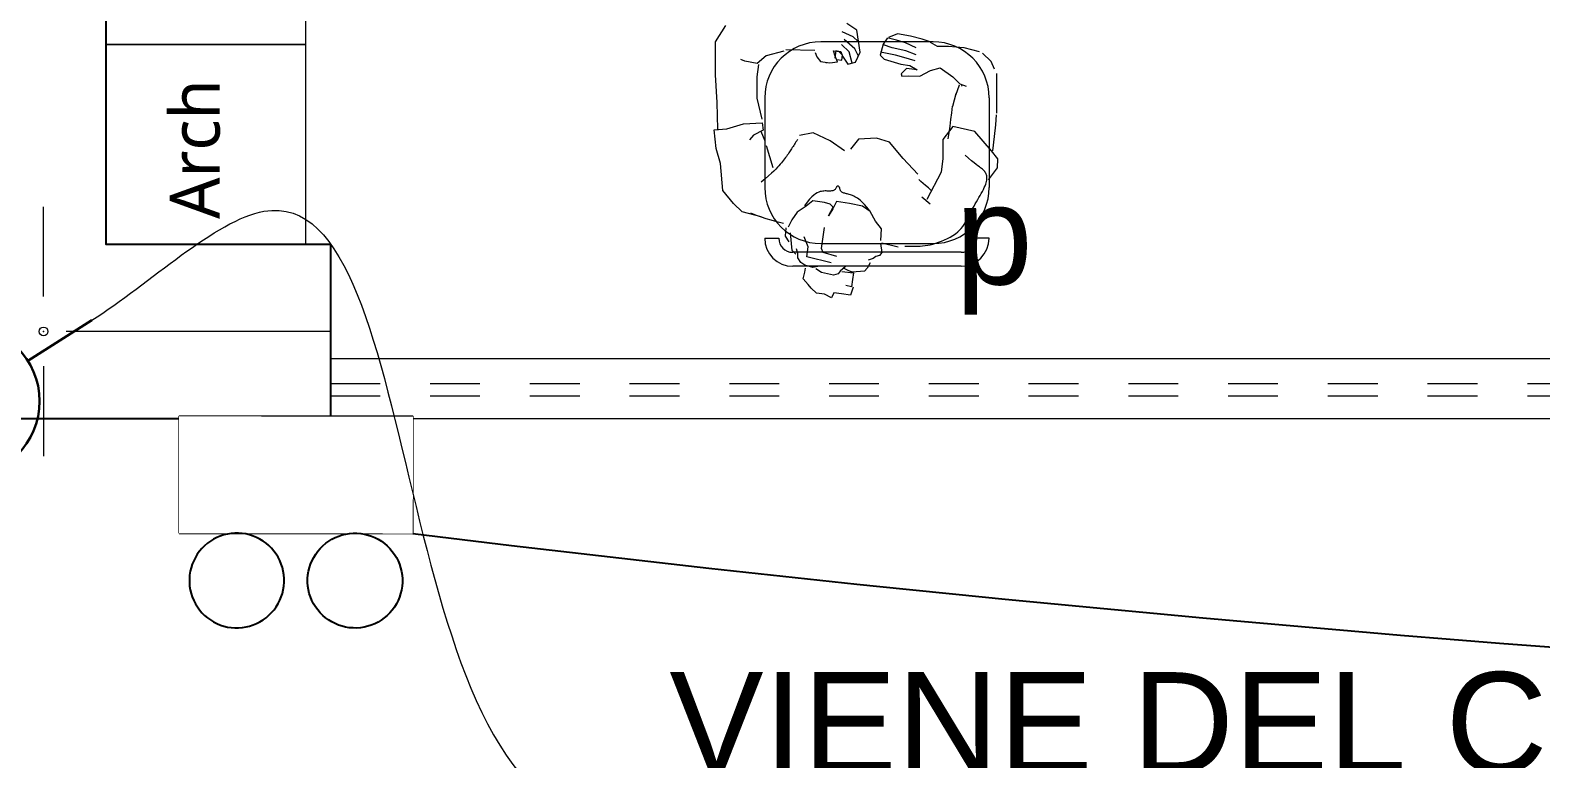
# Model space of a CAD drawing. Header units: metres. Extents: x -17 to 101, y 0 to 79.
# Drawn here: x 6.517 to 9.546, y 22.152 to 23.613 of the extents above; entities that cross this region are included whole.
import ezdxf
from ezdxf import colors
from ezdxf.entities.mleader import LeaderData, LeaderLine
from ezdxf.math import Vec2, Vec3

# ---------------------------------------------------------------- set-up
doc = ezdxf.new("R2010")
doc.units = ezdxf.units.M
doc.set_wipeout_variables(frame=1)
doc.linetypes.add('CONTINUA', pattern=[0])
doc.linetypes.add('DASHED2', pattern=[0.375, 0.25, -0.125])
for name, color, linetype, lineweight in [('ALUMBRADO', 1, 'Continuous', 30), ('Cotas varias El', 253, 'Continuous', 13), ('Emergencia', 20, 'Continuous', 25)]:
    doc.layers.add(name, color=color, linetype=linetype, lineweight=lineweight)
doc.layers.add('G-Anno-Nplt', color=140, linetype='Continuous', lineweight=18, plot=False)
doc.styles.add('Generales', font='trebuc.ttf', dxfattribs={"height": 0.1})
doc.styles.get("Standard").update_dxf_attribs({"font": 'arial.ttf'})
doc.styles.add('Textos pisos', font='arial.ttf', dxfattribs={"height": 0.1})

# ---------------------------------------------------------------- blocks, each defined once
blk = doc.blocks.new('Emergencia')
at = {"color": 1, "lineweight": 5}
blk.add_wipeout([(-0.0768, -0.4392), (-0.07, -0.435), (-0.0636, -0.4304), (-0.0575, -0.4252), (-0.0519, -0.4195), (-0.0467, -0.4135), (-0.0421, -0.407), (-0.0379, -0.4002), (-0.0343, -0.3931), (-0.0313, -0.3858), (-0.0288, -0.3782), (-0.027, -0.3704), (-0.0257, -0.3626), (-0.0251, -0.3546), (-0.0252, -0.3467), (-0.0258, -0.3387), (-0.027, -0.3309), (-0.0289, -0.3231), (-0.0314, -0.3156), (-0.0345, -0.3082), (-0.0381, -0.3011), (-0.0423, -0.2943), (-0.0469, -0.2879), (-0.0521, -0.2819), (-0.0578, -0.2762), (-0.0638, -0.2711), (-0.0703, -0.2664), (-0.0771, -0.2623), (-0.0842, -0.2587), (-0.0915, -0.2556), (-0.0991, -0.2532), (-0.1069, -0.2513), (-0.1147, -0.2501), (-0.1227, -0.2495), (-0.1306, -0.2495), (-0.1386, -0.2501), (-0.1464, -0.2514), (-0.1542, -0.2533), (-0.1617, -0.2557), (-0.1691, -0.2588), (-0.1762, -0.2624), (-0.183, -0.2666), (-0.1894, -0.2713), (-0.1954, -0.2765), (-0.2011, -0.2821), (-0.2062, -0.2882), (-0.2109, -0.2946), (-0.215, -0.3014), (-0.2186, -0.3085), (-0.2217, -0.3159), (-0.2241, -0.3235), (-0.226, -0.3312), (-0.2272, -0.3391), (-0.2278, -0.347), (-0.2278, -0.355), (-0.2272, -0.3629), (-0.2259, -0.3708), (-0.224, -0.3785), (-0.2215, -0.3861), (-0.2185, -0.3934), (-0.2149, -0.4005), (-0.2107, -0.4073), (-0.206, -0.4137), (-0.2008, -0.4198), (-0.1952, -0.4254), (-0.1891, -0.4306), (-0.1827, -0.4352), (-0.1759, -0.4394), (-0.1688, -0.443), (-0.1614, -0.446), (-0.1538, -0.4485), (-0.1461, -0.4503), (-0.1382, -0.4515), (-0.1303, -0.4522), (-0.1223, -0.4521), (-0.1144, -0.4515), (-0.1065, -0.4502), (-0.0988, -0.4484), (-0.0912, -0.4459), (-0.0839, -0.4428)], dxfattribs=at).dxf.layer = 'Emergencia'
at = {"layer": 'Emergencia', "color": 240, "true_color": 0xed1f24}
blk.add_lwpolyline([(-0.25, -0.25), (0.25, -0.25), (0.25, 0), (-0.25, 0)], close=True, dxfattribs=at)
at = {"color": 240, "lineweight": 5, "true_color": 0xed1f24}
blk.add_wipeout([(-0.25, -0.25), (0.25, -0.25), (0.25, 0), (-0.25, 0)], dxfattribs=at).dxf.layer = 'Emergencia'
at = {"layer": 'Emergencia', "color": 1}
blk.add_lwpolyline([(-0.0768, -0.4392), (-0.07, -0.435), (-0.0636, -0.4304), (-0.0575, -0.4252), (-0.0519, -0.4195), (-0.0467, -0.4135), (-0.0421, -0.407), (-0.0379, -0.4002), (-0.0343, -0.3931), (-0.0313, -0.3858), (-0.0288, -0.3782), (-0.027, -0.3704), (-0.0257, -0.3626), (-0.0251, -0.3546), (-0.0252, -0.3467), (-0.0258, -0.3387), (-0.027, -0.3309), (-0.0289, -0.3231), (-0.0314, -0.3156), (-0.0345, -0.3082), (-0.0381, -0.3011), (-0.0423, -0.2943), (-0.0469, -0.2879), (-0.0521, -0.2819), (-0.0578, -0.2762), (-0.0638, -0.2711), (-0.0703, -0.2664), (-0.0771, -0.2623), (-0.0842, -0.2587), (-0.0915, -0.2556), (-0.0991, -0.2532), (-0.1069, -0.2513), (-0.1147, -0.2501), (-0.1227, -0.2495), (-0.1306, -0.2495), (-0.1386, -0.2501), (-0.1464, -0.2514), (-0.1542, -0.2533), (-0.1617, -0.2557), (-0.1691, -0.2588), (-0.1762, -0.2624), (-0.183, -0.2666), (-0.1894, -0.2713), (-0.1954, -0.2765), (-0.2011, -0.2821), (-0.2062, -0.2882), (-0.2109, -0.2946), (-0.215, -0.3014), (-0.2186, -0.3085), (-0.2217, -0.3159), (-0.2241, -0.3235), (-0.226, -0.3312), (-0.2272, -0.3391), (-0.2278, -0.347), (-0.2278, -0.355), (-0.2272, -0.3629), (-0.2259, -0.3708), (-0.224, -0.3785), (-0.2215, -0.3861), (-0.2185, -0.3934), (-0.2149, -0.4005), (-0.2107, -0.4073), (-0.206, -0.4137), (-0.2008, -0.4198), (-0.1952, -0.4254), (-0.1891, -0.4306), (-0.1827, -0.4352), (-0.1759, -0.4394), (-0.1688, -0.443), (-0.1614, -0.446), (-0.1538, -0.4485), (-0.1461, -0.4503), (-0.1382, -0.4515), (-0.1303, -0.4522), (-0.1223, -0.4521), (-0.1144, -0.4515), (-0.1065, -0.4502), (-0.0988, -0.4484), (-0.0912, -0.4459), (-0.0839, -0.4428)], close=True, dxfattribs=at)
at = {"color": 1, "lineweight": 5}
blk.add_wipeout([(0.0768, -0.4392), (0.07, -0.435), (0.0636, -0.4304), (0.0575, -0.4252), (0.0519, -0.4195), (0.0467, -0.4135), (0.0421, -0.407), (0.0379, -0.4002), (0.0343, -0.3931), (0.0313, -0.3858), (0.0288, -0.3782), (0.027, -0.3704), (0.0257, -0.3626), (0.0251, -0.3546), (0.0252, -0.3467), (0.0258, -0.3387), (0.027, -0.3309), (0.0289, -0.3231), (0.0314, -0.3156), (0.0345, -0.3082), (0.0381, -0.3011), (0.0423, -0.2943), (0.0469, -0.2879), (0.0521, -0.2819), (0.0578, -0.2762), (0.0638, -0.2711), (0.0703, -0.2664), (0.0771, -0.2623), (0.0842, -0.2587), (0.0915, -0.2556), (0.0991, -0.2532), (0.1069, -0.2513), (0.1147, -0.2501), (0.1227, -0.2495), (0.1306, -0.2495), (0.1386, -0.2501), (0.1464, -0.2514), (0.1542, -0.2533), (0.1617, -0.2557), (0.1691, -0.2588), (0.1762, -0.2624), (0.183, -0.2666), (0.1894, -0.2713), (0.1954, -0.2765), (0.2011, -0.2821), (0.2062, -0.2882), (0.2109, -0.2946), (0.215, -0.3014), (0.2186, -0.3085), (0.2217, -0.3159), (0.2241, -0.3235), (0.226, -0.3312), (0.2272, -0.3391), (0.2278, -0.347), (0.2278, -0.355), (0.2272, -0.3629), (0.2259, -0.3708), (0.224, -0.3785), (0.2215, -0.3861), (0.2185, -0.3934), (0.2149, -0.4005), (0.2107, -0.4073), (0.206, -0.4137), (0.2008, -0.4198), (0.1952, -0.4254), (0.1891, -0.4306), (0.1827, -0.4352), (0.1759, -0.4394), (0.1688, -0.443), (0.1614, -0.446), (0.1538, -0.4485), (0.1461, -0.4503), (0.1382, -0.4515), (0.1303, -0.4522), (0.1223, -0.4521), (0.1144, -0.4515), (0.1065, -0.4502), (0.0988, -0.4484), (0.0912, -0.4459), (0.0839, -0.4428)], dxfattribs=at).dxf.layer = 'Emergencia'
at = {"layer": 'Emergencia', "color": 1}
blk.add_lwpolyline([(0.0768, -0.4392), (0.07, -0.435), (0.0636, -0.4304), (0.0575, -0.4252), (0.0519, -0.4195), (0.0467, -0.4135), (0.0421, -0.407), (0.0379, -0.4002), (0.0343, -0.3931), (0.0313, -0.3858), (0.0288, -0.3782), (0.027, -0.3704), (0.0257, -0.3626), (0.0251, -0.3546), (0.0252, -0.3467), (0.0258, -0.3387), (0.027, -0.3309), (0.0289, -0.3231), (0.0314, -0.3156), (0.0345, -0.3082), (0.0381, -0.3011), (0.0423, -0.2943), (0.0469, -0.2879), (0.0521, -0.2819), (0.0578, -0.2762), (0.0638, -0.2711), (0.0703, -0.2664), (0.0771, -0.2623), (0.0842, -0.2587), (0.0915, -0.2556), (0.0991, -0.2532), (0.1069, -0.2513), (0.1147, -0.2501), (0.1227, -0.2495), (0.1306, -0.2495), (0.1386, -0.2501), (0.1464, -0.2514), (0.1542, -0.2533), (0.1617, -0.2557), (0.1691, -0.2588), (0.1762, -0.2624), (0.183, -0.2666), (0.1894, -0.2713), (0.1954, -0.2765), (0.2011, -0.2821), (0.2062, -0.2882), (0.2109, -0.2946), (0.215, -0.3014), (0.2186, -0.3085), (0.2217, -0.3159), (0.2241, -0.3235), (0.226, -0.3312), (0.2272, -0.3391), (0.2278, -0.347), (0.2278, -0.355), (0.2272, -0.3629), (0.2259, -0.3708), (0.224, -0.3785), (0.2215, -0.3861), (0.2185, -0.3934), (0.2149, -0.4005), (0.2107, -0.4073), (0.206, -0.4137), (0.2008, -0.4198), (0.1952, -0.4254), (0.1891, -0.4306), (0.1827, -0.4352), (0.1759, -0.4394), (0.1688, -0.443), (0.1614, -0.446), (0.1538, -0.4485), (0.1461, -0.4503), (0.1382, -0.4515), (0.1303, -0.4522), (0.1223, -0.4521), (0.1144, -0.4515), (0.1065, -0.4502), (0.0988, -0.4484), (0.0912, -0.4459), (0.0839, -0.4428)], close=True, dxfattribs=at)
blk = doc.blocks.new('_DOTBLANK')
at = {"color": 0, "linetype": 'ByBlock'}
blk.add_line((-0.5, 0), (-1, 0), dxfattribs=at)
blk.add_circle((0, 0), 0.5, dxfattribs=at)

msp = doc.modelspace()

# ---------------------------------------------------------------- linework, layer by layer
at = {"layer": 'Cotas varias El'}
for p, q in [((8.1739, 23.6126, 0.0424), (8.1542, 23.6259, 0.0424)), ((7.891, 23.5893, 0.0424), (7.9114, 23.6222, 0.0424)), ((8.1667, 23.5992, 0.0424), (8.1449, 23.6096, 0.0424)), ((8.1771, 23.5902, 0.0424), (8.1667, 23.5992, 0.0424)), ((8.1808, 23.5689, 0.0424), (8.1739, 23.6126, 0.0424)), ((8.2357, 23.5974, 0.0424), (8.2269, 23.5846, 0.0424)), ((8.2538, 23.5927, 0.0424), (8.2374, 23.5971, 0.0424)), ((8.2555, 23.6054, 0.0424), (8.2375, 23.598, 0.0424)), ((8.2816, 23.6009, 0.0424), (8.2555, 23.6054, 0.0424)), ((8.3051, 23.5945, 0.0424), (8.2816, 23.6009, 0.0424)), ((8.3215, 23.5895, 0.0424), (8.3051, 23.5945, 0.0424)), ((7.8908, 23.5235, 0.0424), (7.891, 23.5893, 0.0424)), ((8.0275, 23.5708, 0.0424), (7.9923, 23.5614, 0.0424)), ((8.0315, 23.5739, 0.0424), (8.0901, 23.5729, 0.0424)), ((8.0908, 23.5682, 0.0424), (8.0939, 23.5593, 0.0424)), ((8.1277, 23.5717, 0.0424), (8.1423, 23.5698, 0.0424)), ((8.1305, 23.5608, 0.0424), (8.1277, 23.5717, 0.0424)), ((8.1319, 23.5712, 0.0424), (8.1299, 23.5564, 0.0424)), ((8.1381, 23.5703, 0.0424), (8.1319, 23.5712, 0.0424)), ((8.1457, 23.5629, 0.0424), (8.1381, 23.5703, 0.0424)), ((8.1423, 23.5698, 0.0424), (8.1454, 23.5607, 0.0424)), ((8.1587, 23.5697, 0.0424), (8.1433, 23.5842, 0.0424)), ((8.1701, 23.5757, 0.0424), (8.1486, 23.5941, 0.0424)), ((8.1646, 23.5466, 0.0424), (8.1587, 23.5697, 0.0424)), ((8.1766, 23.5623, 0.0424), (8.1701, 23.5757, 0.0424)), ((8.1715, 23.5488, 0.0424), (8.1808, 23.5689, 0.0424)), ((8.2269, 23.5846, 0.0424), (8.2209, 23.5627, 0.0424)), ((8.2515, 23.5626, 0.0424), (8.2217, 23.5686, 0.0424)), ((8.2447, 23.5771, 0.0424), (8.2277, 23.5836, 0.0424)), ((8.2727, 23.5714, 0.0424), (8.2447, 23.5771, 0.0424)), ((8.2718, 23.5874, 0.0424), (8.2538, 23.5927, 0.0424)), ((8.2932, 23.5775, 0.0424), (8.2718, 23.5874, 0.0424)), ((8.2931, 23.5636, 0.0424), (8.2727, 23.5714, 0.0424)), ((8.3214, 23.5885, 0.0424), (8.3351, 23.5807, 0.0424)), ((8.3351, 23.5807, 0.0424), (8.3578, 23.5807, 0.0424)), ((8.3578, 23.5807, 0.0424), (8.389, 23.5784, 0.0424)), ((8.389, 23.5784, 0.0424), (8.4193, 23.5702, 0.0424)), ((8.4433, 23.5497, 0.0424), (8.426, 23.5665, 0.0424)), ((7.9499, 23.551, 0.0424), (7.9413, 23.554, 0.0424)), ((7.9741, 23.546, 0.0424), (7.9499, 23.551, 0.0424)), ((7.9773, 23.5438, 0.0424), (7.974, 23.5192, 0.0424)), ((7.9923, 23.5614, 0.0424), (7.9741, 23.546, 0.0424)), ((8.0939, 23.5593, 0.0424), (8.1012, 23.5497, 0.0424)), ((8.1012, 23.5497, 0.0424), (8.12, 23.5472, 0.0424)), ((8.12, 23.5472, 0.0424), (8.1352, 23.5493, 0.0424)), ((8.1352, 23.5493, 0.0424), (8.1305, 23.5608, 0.0424)), ((8.1338, 23.5539, 0.0424), (8.1442, 23.5525, 0.0424)), ((8.1442, 23.5525, 0.0424), (8.1457, 23.5629, 0.0424)), ((8.1454, 23.5607, 0.0424), (8.156, 23.5445, 0.0424)), ((8.156, 23.5445, 0.0424), (8.1715, 23.5488, 0.0424)), ((8.2209, 23.5627, 0.0424), (8.229, 23.5546, 0.0424)), ((8.229, 23.5546, 0.0424), (8.2621, 23.5444, 0.0424)), ((8.2687, 23.5581, 0.0424), (8.2515, 23.5626, 0.0424)), ((8.2621, 23.5444, 0.0424), (8.2805, 23.5419, 0.0424)), ((8.2736, 23.5359, 0.0424), (8.2634, 23.5253, 0.0424)), ((8.2914, 23.5512, 0.0424), (8.2687, 23.5581, 0.0424)), ((8.2843, 23.5344, 0.0424), (8.2736, 23.5359, 0.0424)), ((8.2805, 23.5419, 0.0424), (8.295, 23.533, 0.0424)), ((8.295, 23.533, 0.0424), (8.2843, 23.5344, 0.0424)), ((8.3216, 23.5322, 0.0424), (8.341, 23.5375, 0.0424)), ((8.341, 23.5375, 0.0424), (8.3669, 23.5191, 0.0424)), ((8.4505, 23.5346, 0.0424), (8.4433, 23.5497, 0.0424)), ((7.894, 23.4678, 0.0424), (7.8908, 23.5235, 0.0424)), ((7.974, 23.5192, 0.0424), (7.9737, 23.4766, 0.0424)), ((8.2634, 23.5253, 0.0424), (8.2645, 23.5204, 0.0424)), ((8.2645, 23.5204, 0.0424), (8.2777, 23.5214, 0.0424)), ((8.2777, 23.5214, 0.0424), (8.3003, 23.5203, 0.0424)), ((8.3003, 23.5203, 0.0424), (8.3216, 23.5322, 0.0424)), ((8.3669, 23.5191, 0.0424), (8.3808, 23.5055, 0.0424)), ((8.3808, 23.5055, 0.0424), (8.3932, 23.5007, 0.0424)), ((8.3848, 23.5007, 0.0424), (8.3853, 23.5037, 0.0424)), ((8.4546, 23.4746, 0.0424), (8.4546, 23.5257, 0.0424)), ((7.9737, 23.4766, 0.0424), (7.9839, 23.4342, 0.0424)), ((8.3727, 23.4849, 0.0424), (8.3659, 23.4597, 0.0424)), ((8.3795, 23.5025, 0.0424), (8.3719, 23.482, 0.0424)), ((8.455, 23.4467, 0.0424), (8.4546, 23.4746, 0.0424)), ((7.8955, 23.4141, 0.0424), (7.894, 23.4678, 0.0424)), ((8.3638, 23.447, 0.0424), (8.3623, 23.4335, 0.0424)), ((8.3651, 23.4605, 0.0424), (8.3638, 23.447, 0.0424)), ((7.8883, 23.4133, 0.0424), (7.9136, 23.4152, 0.0424)), ((7.8922, 23.3754, 0.0424), (7.8883, 23.4133, 0.0424)), ((7.9136, 23.4152, 0.0424), (7.9471, 23.4249, 0.0424)), ((7.9471, 23.4249, 0.0424), (7.9846, 23.427, 0.0424)), ((7.9846, 23.427, 0.0424), (7.9862, 23.4124, 0.0424)), ((8.367, 23.4195, 0.0424), (8.3466, 23.3934, 0.0424)), ((8.3606, 23.4201, 0.0424), (8.3587, 23.4071, 0.0424)), ((8.3623, 23.4335, 0.0424), (8.3606, 23.4201, 0.0424)), ((8.4106, 23.4097, 0.0424), (8.367, 23.4195, 0.0424)), ((8.4521, 23.4233, 0.0424), (8.4496, 23.3997, 0.0424)), ((8.4535, 23.4428, 0.0424), (8.4521, 23.4233, 0.0424)), ((7.9672, 23.4025, 0.0424), (7.9587, 23.393, 0.0424)), ((7.9862, 23.4124, 0.0424), (7.9672, 23.4025, 0.0424)), ((7.9904, 23.3905, 0.0424), (7.9822, 23.4095, 0.0424)), ((8.0492, 23.384, 0.0424), (8.0477, 23.3817, 0.0424)), ((8.0507, 23.3863, 0.0424), (8.0492, 23.384, 0.0424)), ((8.0522, 23.3887, 0.0424), (8.0507, 23.3863, 0.0424)), ((8.0538, 23.3911, 0.0424), (8.0522, 23.3887, 0.0424)), ((8.0554, 23.3934, 0.0424), (8.0538, 23.3911, 0.0424)), ((8.0869, 23.4068, 0.0424), (8.0592, 23.4015, 0.0424)), ((8.1208, 23.3909, 0.0424), (8.0869, 23.4068, 0.0424)), ((8.1496, 23.3712, 0.0424), (8.1208, 23.3909, 0.0424)), ((8.1776, 23.3944, 0.0424), (8.1613, 23.3741, 0.0424)), ((8.2138, 23.3963, 0.0424), (8.1776, 23.3944, 0.0424)), ((8.2397, 23.3882, 0.0424), (8.2138, 23.3963, 0.0424)), ((8.2668, 23.3553, 0.0424), (8.2397, 23.3882, 0.0424)), ((8.3466, 23.3934, 0.0424), (8.3468, 23.3553, 0.0424)), ((8.3587, 23.4071, 0.0424), (8.3564, 23.3948, 0.0424)), ((8.4444, 23.3709, 0.0424), (8.4106, 23.4097, 0.0424)), ((8.4496, 23.3997, 0.0424), (8.446, 23.3712, 0.0424)), ((7.9005, 23.3458, 0.0424), (7.8922, 23.3754, 0.0424)), ((7.9921, 23.3819, 0.0424), (8.0056, 23.3378, 0.0424)), ((8.0274, 23.3523, 0.0424), (8.0253, 23.3496, 0.0424)), ((8.0294, 23.3549, 0.0424), (8.0274, 23.3523, 0.0424)), ((8.0312, 23.3574, 0.0424), (8.0294, 23.3549, 0.0424)), ((8.033, 23.3598, 0.0424), (8.0312, 23.3574, 0.0424)), ((8.0347, 23.3622, 0.0424), (8.033, 23.3598, 0.0424)), ((8.0363, 23.3645, 0.0424), (8.0347, 23.3622, 0.0424)), ((8.0378, 23.3667, 0.0424), (8.0363, 23.3645, 0.0424)), ((8.0392, 23.3688, 0.0424), (8.0378, 23.3667, 0.0424)), ((8.0407, 23.3709, 0.0424), (8.0392, 23.3688, 0.0424)), ((8.0421, 23.373, 0.0424), (8.0407, 23.3709, 0.0424)), ((8.0434, 23.3751, 0.0424), (8.0421, 23.373, 0.0424)), ((8.0448, 23.3773, 0.0424), (8.0434, 23.3751, 0.0424)), ((8.0462, 23.3794, 0.0424), (8.0448, 23.3773, 0.0424)), ((8.0477, 23.3817, 0.0424), (8.0462, 23.3794, 0.0424)), ((8.2964, 23.3242, 0.0424), (8.2668, 23.3553, 0.0424)), ((8.3468, 23.3553, 0.0424), (8.3431, 23.3283, 0.0424)), ((8.3983, 23.3561, 0.0424), (8.3911, 23.3623, 0.0424)), ((8.4044, 23.3509, 0.0424), (8.3983, 23.3561, 0.0424)), ((8.4568, 23.3548, 0.0424), (8.4444, 23.3709, 0.0424)), ((8.4559, 23.3366, 0.0424), (8.4568, 23.3548, 0.0424)), ((7.9056, 23.2916, 0.0424), (7.9005, 23.3458, 0.0424)), ((8.003, 23.326, 0.0424), (7.9972, 23.3209, 0.0424)), ((8.0078, 23.3304, 0.0424), (8.003, 23.326, 0.0424)), ((8.0118, 23.3344, 0.0424), (8.0078, 23.3304, 0.0424)), ((8.0152, 23.3379, 0.0424), (8.0118, 23.3344, 0.0424)), ((8.0181, 23.341, 0.0424), (8.0152, 23.3379, 0.0424)), ((8.0207, 23.344, 0.0424), (8.0181, 23.341, 0.0424)), ((8.023, 23.3469, 0.0424), (8.0207, 23.344, 0.0424)), ((8.0253, 23.3496, 0.0424), (8.023, 23.3469, 0.0424)), ((8.3431, 23.3283, 0.0424), (8.3145, 23.273, 0.0424)), ((8.4095, 23.3468, 0.0424), (8.4044, 23.3509, 0.0424)), ((8.4137, 23.3435, 0.0424), (8.4095, 23.3468, 0.0424)), ((8.4171, 23.3409, 0.0424), (8.4137, 23.3435, 0.0424)), ((8.42, 23.3388, 0.0424), (8.4171, 23.3409, 0.0424)), ((8.4224, 23.3371, 0.0424), (8.42, 23.3388, 0.0424)), ((8.4244, 23.3355, 0.0424), (8.4224, 23.3371, 0.0424)), ((8.4263, 23.3339, 0.0424), (8.4244, 23.3355, 0.0424)), ((8.4279, 23.3324, 0.0424), (8.4263, 23.3339, 0.0424)), ((8.4294, 23.3308, 0.0424), (8.4279, 23.3324, 0.0424)), ((8.4307, 23.3293, 0.0424), (8.4294, 23.3308, 0.0424)), ((8.4318, 23.3277, 0.0424), (8.4307, 23.3293, 0.0424)), ((8.4327, 23.3261, 0.0424), (8.4318, 23.3277, 0.0424)), ((8.4335, 23.3244, 0.0424), (8.4327, 23.3261, 0.0424)), ((8.4342, 23.3226, 0.0424), (8.4335, 23.3244, 0.0424)), ((8.4346, 23.3208, 0.0424), (8.4342, 23.3226, 0.0424)), ((8.438, 23.3126, 0.0424), (8.4559, 23.3366, 0.0424)), ((7.9271, 23.2655, 0.0424), (7.9056, 23.2916, 0.0424)), ((7.9903, 23.315, 0.0424), (7.9821, 23.3082, 0.0424)), ((7.9972, 23.3209, 0.0424), (7.9903, 23.315, 0.0424)), ((8.1286, 23.2921, 0.0424), (8.1274, 23.2915, 0.0424)), ((8.1296, 23.2929, 0.0424), (8.1286, 23.2921, 0.0424)), ((8.1305, 23.2937, 0.0424), (8.1296, 23.2929, 0.0424)), ((8.1313, 23.2947, 0.0424), (8.1305, 23.2937, 0.0424)), ((8.1319, 23.2958, 0.0424), (8.1313, 23.2947, 0.0424)), ((8.1326, 23.2968, 0.0424), (8.1319, 23.2958, 0.0424)), ((8.1331, 23.2978, 0.0424), (8.1326, 23.2968, 0.0424)), ((8.1337, 23.2987, 0.0424), (8.1331, 23.2978, 0.0424)), ((8.1342, 23.2994, 0.0424), (8.1337, 23.2987, 0.0424)), ((8.1348, 23.3, 0.0424), (8.1342, 23.2994, 0.0424)), ((8.1354, 23.3003, 0.0424), (8.1348, 23.3, 0.0424)), ((8.136, 23.3004, 0.0424), (8.1354, 23.3003, 0.0424)), ((8.1367, 23.3003, 0.0424), (8.136, 23.3004, 0.0424)), ((8.1373, 23.3, 0.0424), (8.1367, 23.3003, 0.0424)), ((8.1379, 23.2996, 0.0424), (8.1373, 23.3, 0.0424)), ((8.1385, 23.299, 0.0424), (8.1379, 23.2996, 0.0424)), ((8.139, 23.2982, 0.0424), (8.1385, 23.299, 0.0424)), ((8.1395, 23.2974, 0.0424), (8.139, 23.2982, 0.0424)), ((8.1398, 23.2965, 0.0424), (8.1395, 23.2974, 0.0424)), ((8.1401, 23.2954, 0.0424), (8.1398, 23.2965, 0.0424)), ((8.1404, 23.2944, 0.0424), (8.1401, 23.2954, 0.0424)), ((8.1407, 23.2933, 0.0424), (8.1404, 23.2944, 0.0424)), ((8.141, 23.2923, 0.0424), (8.1407, 23.2933, 0.0424)), ((8.1414, 23.2913, 0.0424), (8.141, 23.2923, 0.0424)), ((8.3028, 23.3095, 0.0424), (8.2988, 23.3132, 0.0424)), ((8.3073, 23.3056, 0.0424), (8.3028, 23.3095, 0.0424)), ((8.3122, 23.3013, 0.0424), (8.3073, 23.3056, 0.0424)), ((8.3176, 23.2966, 0.0424), (8.3122, 23.3013, 0.0424)), ((8.3235, 23.2915, 0.0424), (8.3176, 23.2966, 0.0424)), ((8.4259, 23.2896, 0.0424), (8.4279, 23.2935, 0.0424)), ((8.4279, 23.2935, 0.0424), (8.4297, 23.2971, 0.0424)), ((8.4297, 23.2971, 0.0424), (8.4313, 23.3006, 0.0424)), ((8.4313, 23.3006, 0.0424), (8.4326, 23.3038, 0.0424)), ((8.4326, 23.3038, 0.0424), (8.4336, 23.3068, 0.0424)), ((8.4336, 23.3068, 0.0424), (8.4343, 23.3096, 0.0424)), ((8.4343, 23.3096, 0.0424), (8.4348, 23.3122, 0.0424)), ((8.435, 23.3188, 0.0424), (8.4346, 23.3208, 0.0424)), ((8.4348, 23.3122, 0.0424), (8.4351, 23.3146, 0.0424)), ((8.4351, 23.3168, 0.0424), (8.435, 23.3188, 0.0424)), ((8.4351, 23.3146, 0.0424), (8.4351, 23.3168, 0.0424)), ((7.9444, 23.2489, 0.0424), (7.9271, 23.2655, 0.0424)), ((8.0748, 23.2681, 0.0424), (8.0695, 23.2608, 0.0424)), ((8.0859, 23.2704, 0.0424), (8.0728, 23.2603, 0.0424)), ((8.0795, 23.274, 0.0424), (8.0748, 23.2681, 0.0424)), ((8.0839, 23.2787, 0.0424), (8.0795, 23.274, 0.0424)), ((8.0879, 23.2823, 0.0424), (8.0839, 23.2787, 0.0424)), ((8.1093, 23.2673, 0.0424), (8.0859, 23.2704, 0.0424)), ((8.0915, 23.285, 0.0424), (8.0879, 23.2823, 0.0424)), ((8.0948, 23.2869, 0.0424), (8.0915, 23.285, 0.0424)), ((8.0979, 23.2882, 0.0424), (8.0948, 23.2869, 0.0424)), ((8.1007, 23.2891, 0.0424), (8.0979, 23.2882, 0.0424)), ((8.1034, 23.2897, 0.0424), (8.1007, 23.2891, 0.0424)), ((8.1059, 23.2901, 0.0424), (8.1034, 23.2897, 0.0424)), ((8.1082, 23.2903, 0.0424), (8.1059, 23.2901, 0.0424)), ((8.1105, 23.2904, 0.0424), (8.1082, 23.2903, 0.0424)), ((8.1206, 23.264, 0.0424), (8.1093, 23.2673, 0.0424)), ((8.1126, 23.2904, 0.0424), (8.1105, 23.2904, 0.0424)), ((8.1146, 23.2903, 0.0424), (8.1126, 23.2904, 0.0424)), ((8.1165, 23.2903, 0.0424), (8.1146, 23.2903, 0.0424)), ((8.1183, 23.2902, 0.0424), (8.1165, 23.2903, 0.0424)), ((8.12, 23.2902, 0.0424), (8.1183, 23.2902, 0.0424)), ((8.1217, 23.2903, 0.0424), (8.12, 23.2902, 0.0424)), ((8.1265, 23.2581, 0.0424), (8.1206, 23.264, 0.0424)), ((8.1233, 23.2904, 0.0424), (8.1217, 23.2903, 0.0424)), ((8.1248, 23.2907, 0.0424), (8.1233, 23.2904, 0.0424)), ((8.1262, 23.291, 0.0424), (8.1248, 23.2907, 0.0424)), ((8.1331, 23.269, 0.0424), (8.1261, 23.2548, 0.0424)), ((8.1274, 23.2915, 0.0424), (8.1262, 23.291, 0.0424)), ((8.1595, 23.2655, 0.0424), (8.1331, 23.269, 0.0424)), ((8.1419, 23.2903, 0.0424), (8.1414, 23.2913, 0.0424)), ((8.1426, 23.2894, 0.0424), (8.1419, 23.2903, 0.0424)), ((8.1434, 23.2886, 0.0424), (8.1426, 23.2894, 0.0424)), ((8.1444, 23.2879, 0.0424), (8.1434, 23.2886, 0.0424)), ((8.1455, 23.2873, 0.0424), (8.1444, 23.2879, 0.0424)), ((8.1468, 23.2868, 0.0424), (8.1455, 23.2873, 0.0424)), ((8.1482, 23.2863, 0.0424), (8.1468, 23.2868, 0.0424)), ((8.1498, 23.2858, 0.0424), (8.1482, 23.2863, 0.0424)), ((8.1514, 23.2853, 0.0424), (8.1498, 23.2858, 0.0424)), ((8.1532, 23.2849, 0.0424), (8.1514, 23.2853, 0.0424)), ((8.1551, 23.2844, 0.0424), (8.1532, 23.2849, 0.0424)), ((8.1571, 23.2839, 0.0424), (8.1551, 23.2844, 0.0424)), ((8.1591, 23.2833, 0.0424), (8.1571, 23.2839, 0.0424)), ((8.1613, 23.2827, 0.0424), (8.1591, 23.2833, 0.0424)), ((8.1857, 23.2602, 0.0424), (8.1595, 23.2655, 0.0424)), ((8.1635, 23.2819, 0.0424), (8.1613, 23.2827, 0.0424)), ((8.1658, 23.2811, 0.0424), (8.1635, 23.2819, 0.0424)), ((8.1681, 23.2801, 0.0424), (8.1658, 23.2811, 0.0424)), ((8.1705, 23.2789, 0.0424), (8.1681, 23.2801, 0.0424)), ((8.1729, 23.2776, 0.0424), (8.1705, 23.2789, 0.0424)), ((8.1755, 23.2759, 0.0424), (8.1729, 23.2776, 0.0424)), ((8.1784, 23.2738, 0.0424), (8.1755, 23.2759, 0.0424)), ((8.1815, 23.2711, 0.0424), (8.1784, 23.2738, 0.0424)), ((8.1852, 23.2677, 0.0424), (8.1815, 23.2711, 0.0424)), ((8.1893, 23.2633, 0.0424), (8.1852, 23.2677, 0.0424)), ((8.1941, 23.258, 0.0424), (8.1893, 23.2633, 0.0424)), ((8.321, 23.2643, 0.0424), (8.3048, 23.2782, 0.0424)), ((8.4093, 23.2602, 0.0424), (8.4117, 23.2645, 0.0424)), ((8.4117, 23.2645, 0.0424), (8.4142, 23.2688, 0.0424)), ((8.4142, 23.2688, 0.0424), (8.4167, 23.2731, 0.0424)), ((8.4167, 23.2731, 0.0424), (8.4191, 23.2774, 0.0424)), ((8.4191, 23.2774, 0.0424), (8.4215, 23.2816, 0.0424)), ((8.4215, 23.2816, 0.0424), (8.4238, 23.2856, 0.0424)), ((8.4238, 23.2856, 0.0424), (8.4259, 23.2896, 0.0424)), ((7.9823, 23.2384, 0.0424), (7.9444, 23.2489, 0.0424)), ((7.968, 23.2434, 0.0424), (7.9614, 23.2462, 0.0424)), ((7.9752, 23.2406, 0.0424), (7.968, 23.2434, 0.0424)), ((7.9832, 23.2377, 0.0424), (7.9752, 23.2406, 0.0424)), ((7.9921, 23.2348, 0.0424), (7.9832, 23.2377, 0.0424)), ((8.0023, 23.2318, 0.0424), (7.9921, 23.2348, 0.0424)), ((8.0138, 23.2286, 0.0424), (8.0023, 23.2318, 0.0424)), ((8.0437, 23.2323, 0.0424), (8.0367, 23.218, 0.0424)), ((8.0543, 23.2478, 0.0424), (8.0437, 23.2323, 0.0424)), ((8.0728, 23.2603, 0.0424), (8.0543, 23.2478, 0.0424)), ((8.1175, 23.2409, 0.0424), (8.1265, 23.2581, 0.0424)), ((8.1261, 23.2548, 0.0424), (8.1175, 23.2409, 0.0424)), ((8.2011, 23.2496, 0.0424), (8.1857, 23.2602, 0.0424)), ((8.1997, 23.2515, 0.0424), (8.1941, 23.258, 0.0424)), ((8.2119, 23.2297, 0.0424), (8.2011, 23.2496, 0.0424)), ((8.3935, 23.2308, 0.0424), (8.3956, 23.2348, 0.0424)), ((8.3956, 23.2348, 0.0424), (8.3976, 23.2389, 0.0424)), ((8.3976, 23.2389, 0.0424), (8.3998, 23.2431, 0.0424)), ((8.3998, 23.2431, 0.0424), (8.4021, 23.2473, 0.0424)), ((8.4021, 23.2473, 0.0424), (8.4044, 23.2516, 0.0424)), ((8.4044, 23.2516, 0.0424), (8.4068, 23.2559, 0.0424)), ((8.4068, 23.2559, 0.0424), (8.4093, 23.2602, 0.0424)), ((8.0271, 23.2251, 0.0424), (8.0138, 23.2286, 0.0424)), ((8.0313, 23.1998, 0.0424), (8.0328, 23.2168, 0.0424)), ((8.0446, 23.171, 0.0424), (8.0411, 23.2068, 0.0424)), ((8.1035, 23.175, 0.0424), (8.1092, 23.217, 0.0424)), ((8.2235, 23.2146, 0.0424), (8.2119, 23.2297, 0.0424)), ((8.222, 23.1911, 0.0424), (8.2235, 23.2146, 0.0424)), ((8.3616, 23.1981, 0.0424), (8.3669, 23.2013, 0.0424)), ((8.3669, 23.2013, 0.0424), (8.3719, 23.2047, 0.0424)), ((8.3719, 23.2047, 0.0424), (8.3764, 23.2082, 0.0424)), ((8.3764, 23.2082, 0.0424), (8.3803, 23.2117, 0.0424)), ((8.3803, 23.2117, 0.0424), (8.3836, 23.2154, 0.0424)), ((8.3836, 23.2154, 0.0424), (8.3865, 23.2191, 0.0424)), ((8.3865, 23.2191, 0.0424), (8.3891, 23.2229, 0.0424)), ((8.3891, 23.2229, 0.0424), (8.3914, 23.2268, 0.0424)), ((8.3914, 23.2268, 0.0424), (8.3935, 23.2308, 0.0424)), ((8.0385, 23.1883, 0.0424), (8.0313, 23.1998, 0.0424)), ((8.0516, 23.1634, 0.0424), (8.0446, 23.171, 0.0424)), ((8.0557, 23.1651, 0.0424), (8.0531, 23.1743, 0.0424)), ((8.0723, 23.1884, 0.0424), (8.0687, 23.1986, 0.0424)), ((8.0763, 23.1781, 0.0424), (8.0723, 23.1884, 0.0424)), ((8.0736, 23.1582, 0.0424), (8.0763, 23.1781, 0.0424)), ((8.107, 23.167, 0.0424), (8.1035, 23.175, 0.0424)), ((8.2219, 23.1853, 0.0424), (8.224, 23.1669, 0.0424)), ((8.2572, 23.178, 0.0424), (8.2246, 23.1858, 0.0424)), ((8.2706, 23.1797, 0.0424), (8.2781, 23.1795, 0.0424)), ((8.2781, 23.1795, 0.0424), (8.2845, 23.1795, 0.0424)), ((8.2845, 23.1795, 0.0424), (8.2902, 23.1796, 0.0424)), ((8.2902, 23.1796, 0.0424), (8.2956, 23.1797, 0.0424)), ((8.2956, 23.1797, 0.0424), (8.3009, 23.18, 0.0424)), ((8.3009, 23.18, 0.0424), (8.306, 23.1804, 0.0424)), ((8.306, 23.1804, 0.0424), (8.3111, 23.1809, 0.0424)), ((8.3111, 23.1809, 0.0424), (8.3163, 23.1817, 0.0424)), ((8.3163, 23.1817, 0.0424), (8.3215, 23.1827, 0.0424)), ((8.3215, 23.1827, 0.0424), (8.3268, 23.1839, 0.0424)), ((8.3268, 23.1839, 0.0424), (8.3324, 23.1855, 0.0424)), ((8.3324, 23.1855, 0.0424), (8.3382, 23.1875, 0.0424)), ((8.3382, 23.1875, 0.0424), (8.3441, 23.1897, 0.0424)), ((8.3441, 23.1897, 0.0424), (8.35, 23.1923, 0.0424)), ((8.35, 23.1923, 0.0424), (8.3559, 23.1951, 0.0424)), ((8.3559, 23.1951, 0.0424), (8.3616, 23.1981, 0.0424)), ((8.0556, 23.1643, 0.0424), (8.0557, 23.1651, 0.0424)), ((8.056, 23.1561, 0.0424), (8.0556, 23.1643, 0.0424)), ((8.0617, 23.147, 0.0424), (8.056, 23.1561, 0.0424)), ((8.0698, 23.1415, 0.0424), (8.0617, 23.147, 0.0424)), ((8.0857, 23.1371, 0.0424), (8.0698, 23.1415, 0.0424)), ((8.123, 23.1462, 0.0424), (8.0736, 23.1582, 0.0424)), ((8.1343, 23.1588, 0.0424), (8.107, 23.167, 0.0424)), ((8.2008, 23.1462, 0.0424), (8.1948, 23.1356, 0.0424)), ((8.207, 23.1551, 0.0424), (8.197, 23.152, 0.0424)), ((8.2122, 23.1588, 0.0424), (8.207, 23.1551, 0.0424)), ((8.2193, 23.1609, 0.0424), (8.2122, 23.1588, 0.0424)), ((8.224, 23.1669, 0.0424), (8.2193, 23.1609, 0.0424)), ((8.0664, 23.1145, 0.0424), (8.0699, 23.1276, 0.0424)), ((8.0769, 23.103, 0.0424), (8.0664, 23.1145, 0.0424)), ((8.0699, 23.1276, 0.0424), (8.071, 23.1358, 0.0424)), ((8.0963, 23.1393, 0.0424), (8.0857, 23.1371, 0.0424)), ((8.1031, 23.1272, 0.0424), (8.0922, 23.134, 0.0424)), ((8.1277, 23.1217, 0.0424), (8.1031, 23.1272, 0.0424)), ((8.1365, 23.1241, 0.0424), (8.1277, 23.1217, 0.0424)), ((8.1407, 23.1296, 0.0424), (8.1365, 23.1241, 0.0424)), ((8.1512, 23.1393, 0.0424), (8.1407, 23.1296, 0.0424)), ((8.1444, 23.1292, 0.0424), (8.1675, 23.126, 0.0424)), ((8.1566, 23.1311, 0.0424), (8.1476, 23.1354, 0.0424)), ((8.1646, 23.1278, 0.0424), (8.1566, 23.1311, 0.0424)), ((8.1657, 23.1129, 0.0424), (8.1637, 23.0979, 0.0424)), ((8.1894, 23.1297, 0.0424), (8.1646, 23.1278, 0.0424)), ((8.1675, 23.126, 0.0424), (8.1657, 23.1129, 0.0424)), ((8.1948, 23.1356, 0.0424), (8.1894, 23.1297, 0.0424)), ((8.0826, 23.0955, 0.0424), (8.0769, 23.103, 0.0424)), ((8.093, 23.0857, 0.0424), (8.0826, 23.0955, 0.0424)), ((8.1095, 23.0835, 0.0424), (8.093, 23.0857, 0.0424)), ((8.1237, 23.0764, 0.0424), (8.1095, 23.0835, 0.0424)), ((8.1284, 23.0859, 0.0424), (8.1237, 23.0764, 0.0424)), ((8.1433, 23.0839, 0.0424), (8.1284, 23.0859, 0.0424)), ((8.1614, 23.0814, 0.0424), (8.1433, 23.0839, 0.0424)), ((8.1637, 23.0979, 0.0424), (8.1523, 23.1011, 0.0424)), ((8.167, 23.0975, 0.0424), (8.1614, 23.0814, 0.0424))]:
    msp.add_line(p, q, dxfattribs=at)
at = {"layer": 'Cotas varias El', "linetype": 'ByBlock'}
for p, q in [((8.327, 23.5894, 0.0424), (8.102, 23.5894, 0.0424)), ((7.9895, 23.4769, 0.0424), (7.9895, 23.2976, 0.0424)), ((8.4395, 23.4769, 0.0424), (8.4395, 23.2976, 0.0424)), ((7.9895, 23.1956, 0.0424), (8.0176, 23.1956, 0.0424)), ((8.102, 23.1851, 0.0424), (8.327, 23.1851, 0.0424)), ((8.4395, 23.1956, 0.0424), (8.4113, 23.1956, 0.0424)), ((8.3832, 23.1675, 0.0424), (8.0457, 23.1675, 0.0424)), ((8.3832, 23.1394, 0.0424), (8.0457, 23.1394, 0.0424))]:
    msp.add_line(p, q, dxfattribs=at)
at = {"layer": 'Cotas varias El', "linetype": 'Continuous'}
for p, q in [((6.5436, 23.0789), (6.5436, 23.2589)), ((7.1186, 23.0089), (6.5886, 23.0089)), ((6.5436, 22.9389), (6.5436, 22.7589)), ((9.7217, 22.9539), (7.1186, 22.9539)), ((9.7217, 22.8339), (7.1186, 22.8339))]:
    msp.add_line(p, q, dxfattribs=at)
at = {"layer": 'Cotas varias El', "linetype": 'DASHED2', "ltscale": 0.3}
for p, q in [((7.1186, 22.9047), (9.7217, 22.9047)), ((7.1186, 22.8797), (9.7217, 22.8797))]:
    msp.add_line(p, q, dxfattribs=at)
at = {"layer": 'Cotas varias El'}
for points in [[(9.8577, 26.4139), (9.8417, 24.7089), (9.7217, 24.7089), (9.7217, 22.9539), (8.1186, 22.9539), (8.1186, 22.9539), (7.1186, 22.9539), (7.1186, 23.0839), (7.1186, 23.0839), (7.1186, 23.1839), (6.6686, 23.1839), (6.6686, 26.4139), (9.8577, 26.4139)], [(6.4186, 25.0839), (6.4186, 22.8339), (7.1186, 22.8339)], [(7.0686, 23.9839), (7.0686, 23.5839), (6.6686, 23.5839), (6.6686, 23.9839), (7.0686, 23.9839)], [(7.0686, 23.5839), (7.0686, 23.1839), (6.6686, 23.1839), (6.6686, 23.5839), (7.0686, 23.5839)]]:
    msp.add_lwpolyline(points, dxfattribs=at)
at = {"layer": 'Cotas varias El', "linetype": 'Continuous'}
msp.add_lwpolyline([(6.4186, 22.8339), (6.4186, 25.0839), (6.6686, 25.0839), (6.6686, 23.1839), (7.1186, 23.1839), (7.1186, 22.8339)], close=True, dxfattribs=at)
at = {"layer": 'Cotas varias El', "elevation": 0.0424}
msp.add_lwpolyline([(8.1129, 23.5481), (8.1127, 23.5466)], dxfattribs=at)
at = {"layer": 'Cotas varias El', "linetype": 'Continuous'}
msp.add_circle((6.5436, 23.0089), 0.00871, dxfattribs=at)
at = {"layer": 'Cotas varias El', "linetype": 'ByBlock'}
for centre, radius, start, end in [((8.102, 23.4769, 0.0424), 0.1125, 90, 180), ((8.327, 23.4769, 0.0424), 0.1125, 0, 90), ((8.102, 23.2976, 0.0424), 0.1125, 180, 270), ((8.327, 23.2976, 0.0424), 0.1125, 270, 0), ((8.0457, 23.1956, 0.0424), 0.0562, 180, 270), ((8.0457, 23.1956, 0.0424), 0.0281, 180, 270), ((8.3832, 23.1956, 0.0424), 0.0562, 270, 0), ((8.3832, 23.1956, 0.0424), 0.0281, 270, 0)]:
    msp.add_arc(centre, radius, start, end, dxfattribs=at)
at = {"layer": 'Cotas varias El', "linetype": 'Continuous'}
msp.add_point((6.5436, 23.0089), dxfattribs=at)
at = {"layer": 'G-Anno-Nplt', "color": 251, "linetype": 'Continuous', "lineweight": 25, "true_color": 0x636466}
msp.add_lwpolyline([(6.4186, 22.8339), (6.4186, 25.0839), (6.6686, 25.0839), (6.6686, 23.1839), (7.1186, 23.1839), (7.1186, 22.8339)], close=True, dxfattribs=at)

# ---------------------------------------------------------------- texts
at = {"layer": 'ALUMBRADO', "color": 102, "lineweight": 25}
msp.add_text('p', height=0.2, rotation=0.0215, dxfattribs=at).set_placement((8.3716, 23.1029, 6632.0928))
at = {"layer": 'Cotas varias El', "insert": (6.7968, 23.5144), "char_height": 0.1, "attachment_point": 3, "rotation": 90, "style": 'Generales'}
msp.add_mtext_dynamic_manual_height_columns('Arch', width=0.115, gutter_width=1, heights=[0.1165], dxfattribs=at)

# ---------------------------------------------------------------- next in the draw order: block references
at = {"layer": 'Emergencia', "lineweight": 25, "xscale": 0.9375, "yscale": 0.9375, "zscale": 0.9375, "rotation": 359.951892214818}
msp.add_blockref('Emergencia', (7.0497, 22.8382), dxfattribs=at)

# ---------------------------------------------------------------- next in the draw order: linework, layer by layer
at = {"layer": 'ALUMBRADO', "linetype": 'CONTINUA', "lineweight": 25}
msp.add_arc((13.4689, 73.0698), 50.8438, 263.01287, 277.36143, dxfattribs=at)

# ---------------------------------------------------------------- next in the draw order: leaders
at = {"layer": 'ALUMBRADO', "lineweight": 25}
ml = msp.add_multileader_mtext('Standard', dxfattribs=at)
ml.set_content('VIENE DEL CENTRO DE LUZ\\PSEGUNDO NIVEL', color=256, style='Textos pisos')
ml.set_leader_properties(color=6, linetype='Continuous', lineweight=0)
ml.set_arrow_properties(name='DOTBLANK')
ml.build(insert=Vec2(0, 0))
ml.multileader.update_dxf_attribs({"leader_type": 2, "text_left_attachment_type": 2, "dogleg_length": 1, "arrow_head_size": 0.3038})
ctx = ml.context
ctx.base_point, ctx.char_height, ctx.arrow_head_size, ctx.landing_gap_size, ctx.plane_origin = Vec3(7.6971, 22.022), 0.2025, 0.3038, 0.1013, Vec3(0.0933, 29.4186)
ctx.left_attachment = 2
notes = []
notes.append((ctx, [(0, (1, 1, 0), (6.1971, 22.022), (1, 0), 1.5, [(0, [(6.3836, 22.8689), (6.9855, 23.2498)], 0, [])])]))
ctx.mtext.insert, ctx.mtext.width, ctx.mtext.defined_height, ctx.mtext.line_spacing_style, ctx.mtext.flow_direction = Vec3(7.7984, 22.3257), 8.171214, 5.9882, 2, 5
for ctx, leaders in notes:
    for number, flags, end, landing, length, lines in leaders:
        leader = LeaderData()
        leader.index, (leader.has_last_leader_line, leader.has_dogleg_vector, leader.attachment_direction) = number, flags
        leader.last_leader_point, leader.dogleg_vector, leader.dogleg_length = Vec3(end), Vec3(landing), length
        for number, points, colour, breaks in lines:
            line = LeaderLine()
            line.index, line.vertices, line.color, line.breaks = number, Vec3.list(points), colors.encode_raw_color(colour), breaks
            leader.lines.append(line)
        ctx.leaders.append(leader)

doc.saveas('drawing.dxf')
